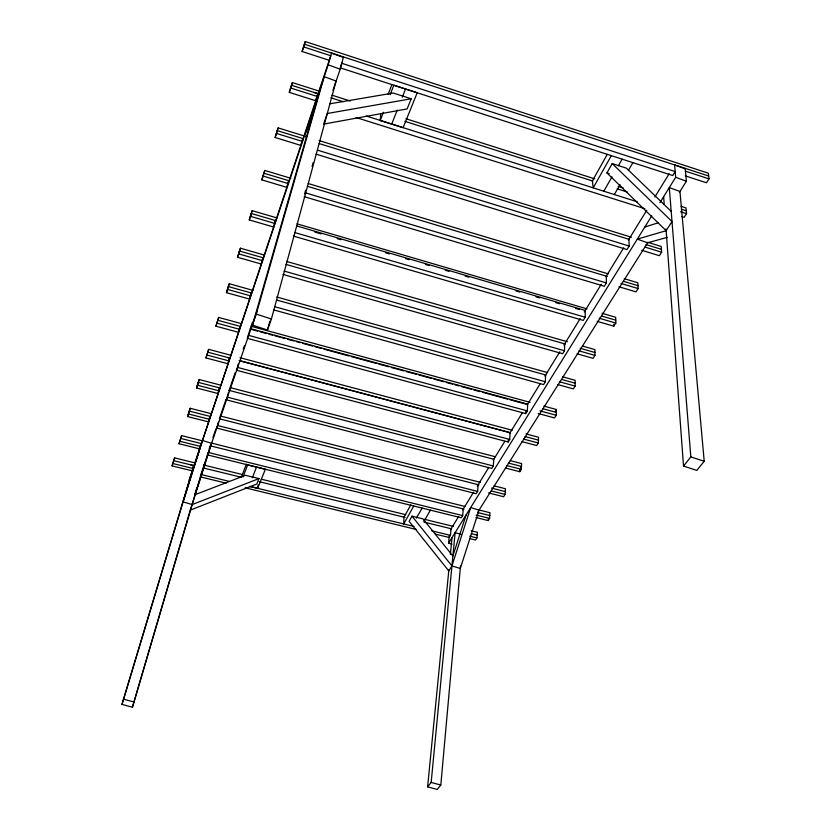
<?xml version="1.0" encoding="UTF-8"?>
<svg xmlns="http://www.w3.org/2000/svg" width="831" height="831" viewBox="0 0 831 831"><rect width="100%" height="100%" fill="white"/><g stroke="black" fill="none" stroke-linecap="round" stroke-linejoin="round"><path stroke-width="1.25" d="M293.395 236.077L583.248 320.402L585.201 317.245L585.211 310.43L296.501 225.866M557.684 384.545L573.297 388.877L575.104 386.093L575.156 380.307L562.67 376.817M282.966 274.438L562.66 353.726L564.509 350.744L564.633 343.941M538.301 413.537L554.526 417.931L556.24 415.282L556.386 409.506L543.879 406.099M273.524 309.859L543.599 384.587L545.344 381.761L545.583 374.958M522.045 441.645L536.691 445.53L538.322 443.006L538.54 437.262L525.992 433.917M249.965 329.71L247.326 338.321L525.701 413.568L527.363 410.878L527.685 404.095L250.287 328.588M525.701 413.568L525.815 411.303M505.425 468.009L519.77 471.717L519.863 469.806M519.77 471.717L521.317 469.328L521.608 463.594L510.317 460.654M237.022 368.31L236.368 370.221L508.146 441.999L508.281 439.734M488.628 492.928L503.607 496.73L505.082 494.445L505.435 488.742L494.133 485.865M508.146 441.999L509.715 439.443L510.12 432.681L239.318 360.571M390.186 94.672L393.801 85.281L417.204 92.771L403.128 127.662L380.245 120.505L380.723 113.733M475.976 517.536L488.192 520.58L488.337 518.679M226.832 397.987L226.209 399.794L491.817 468.424L493.313 465.994L493.801 459.252L229.086 390.383M488.192 520.58L489.604 518.399L490.01 512.727L478.677 509.902M469.608 538.581L475.612 540.046L476.963 537.958L477.42 532.318L471.135 530.77M217.099 426.303L216.507 428.027L476.194 493.707L477.628 491.401L478.178 484.691M448.854 569.921L427.622 786.864L437.231 789.45L440.814 785.035L460.509 565.984M207.293 454.869L461.309 517.806L462.67 515.604L463.283 508.936M427.622 786.864L431.164 782.428L455.139 532.619L460.956 534.406M450.371 554.422L452.022 537.636M452.043 544.222L448.584 543.162L449.374 535.278M435.299 534.115L449.156 537.48L450.464 535.372L451.119 528.734M250.235 486.53L257.683 488.306L258.161 484.909M332.919 90.35L340.191 69.212L343.504 56.955M320.673 87.213L252.447 325.108L267.468 330.021L269.846 321.275M304.593 193.914L305.611 190.164M312.082 166.439L313.11 162.689M267.468 330.021L271.394 319.042L336.119 81.043L324.194 76.691L256.249 314.066L252.447 325.108M303.554 46.879L330.759 55.739L189.198 480.266L328.172 64.808L331.527 53.049L343.38 57.422M314.014 92.428L317.951 93.685L317.162 96.417L290.653 88.003L292.387 82.581L319.53 91.223M228.432 392.616L227.143 397.083L493.313 465.994M238.32 364.009L237.344 367.364L509.715 439.443M218.366 422.106L217.4 425.451L477.628 491.401M191.255 474.096L121.98 704.397L132.441 707.212L190.206 510.411M194.953 494.216L196.781 487.984M132.441 707.212L200.905 474.917M209.1 449.093L210.077 445.769L463.937 509.102M238.913 330.354L238.341 332.255L215.925 326.178L218.688 317.442L241.198 323.581M208.976 419.956L208.404 421.847L187.567 416.56L188.377 413.952L209.267 419.26L210.118 416.414L189.281 411.106L188.46 413.724M218.73 390.643L217.878 393.499L196.531 387.963L199.201 379.538L220.527 385.096M192.844 468.414L172.827 463.521L172.079 465.9L192.054 470.772L193.696 465.589L190.715 464.861M121.98 704.397L193.135 468.497M172.973 463.075L173.721 460.696L193.696 465.589M173.866 460.27L174.614 457.881L194.724 462.825M179.932 440.918L180.711 438.436L201.071 443.515L199.398 448.813L179.029 443.754L179.808 441.271L200.219 446.351M180.826 438.103L181.605 435.621L201.746 440.648M189.364 410.888L190.185 408.281L211.531 413.734M207.771 352.188L229.636 358.005L227.829 363.729L205.963 357.932L208.674 349.352L231.247 355.367M251.149 292.928L249.445 299.035L226.437 292.657L229.263 283.745L252.988 290.372M262.908 257.714L261.163 263.998L237.541 257.288L240.408 248.209L264.123 254.992M275.331 220.516L273.524 226.988L249.269 219.914L252.188 210.669L277.087 217.971M288.637 180.659L286.778 187.339L261.827 179.87L264.809 170.448L290.84 178.281M302.713 138.497L300.791 145.394L275.123 137.499L278.167 127.891L304.198 135.952M317.712 93.602L315.718 100.738L289.281 92.366L292.387 82.581M329.232 60.31L302.11 51.501L305.257 41.55L708.334 173.18L709.02 178.862L706.495 182.768L685.305 175.881M186.082 491.931L199.71 448.823M208.726 451.597L195.108 494.653L245.425 475.311L258.981 478.573L256.789 484.037L190.289 510.12L211.583 443.297L202.504 440.492L183.111 501.851L192.2 504.573L258.981 478.573M240.408 248.209L238.611 253.871L262.284 260.612L263.126 257.776L239.515 251.035M249.269 219.914L251.055 214.284M226.437 292.657L229.263 283.745M237.541 257.288L239.338 251.627M215.925 326.178L218.688 317.442M199.201 379.538L197.394 385.22L218.792 390.778L219.644 387.921L198.297 382.374M205.963 357.932L208.674 349.352M187.567 416.56L190.185 408.281M196.531 387.963L198.339 382.281M172.079 465.9L174.614 457.881M179.029 443.754L181.605 435.621M302.11 51.501L305.257 41.55M289.281 92.366L291.016 86.933M275.123 137.499L278.167 127.891M261.827 179.87L264.809 170.448M252.188 210.669L250.401 216.299L274.729 223.404L275.549 220.579L251.294 213.474M466.066 515.002L452.895 556.032L422.948 518.866L412.02 516.176L409.112 521.307L448.771 570.907L451.939 565.932L470.689 507.554L479.03 510.141L460.291 568.456L451.939 565.932L412.02 516.176M193.509 465.547L192.906 467.957M209.931 416.373L209.256 419.001M218.833 389.687L219.446 387.869M228.483 360.82L229.439 357.943M239.993 326.323L239.193 329.398M212.944 437.501L215.883 428.91M219.675 417.879L225.99 399.493M228.93 390.902L235.246 372.517M243.234 349.217L244.501 345.54M250.391 328.38L252.499 322.251M200.489 475.55L257.049 311.054M241.312 477.347L246.381 464.124M388.16 94.329L391.879 84.637M243.047 476.942L247.659 464.945L265.369 469.245L257.683 488.306M380.245 120.505L383.413 112.289M252.292 477.856L256.53 467.095M391.713 124.089L397.239 110.066M402.308 97.217L405.528 89.031M411.2 98.775L407.138 108.913L323.633 124.099L327.289 113.504L411.2 98.775L393.208 93.041L329.938 103.782M308.997 122.136L314.149 109.972M311.365 119.695L304.333 136.055L306.629 136.866M410.898 504.822L403.98 517.162L403.689 523.946L413.796 506.027M607.284 154.317L592.368 180.929L593.189 187.848L611.346 155.646M612.208 163.582L672.009 221.524L666.15 230.696L606.91 172.91L612.208 163.582L626.397 168.163L671.199 211.375M416.383 518.139L422.138 508.094M603.784 191.203L612.011 176.837M618.347 165.785L622.149 159.147M423.987 521.276L430.458 510.151M614.327 194.537L620.092 184.638M628.423 170.334L632.91 162.637M450.495 529.752L458.65 516.487M462.722 509.85L473.587 492.16M477.233 486.228L488.524 467.832M493.282 460.094L504.822 441.303M509.58 433.564L522.481 412.56M527.238 404.822L540.14 383.808M544.897 376.069L559.834 351.752M563.906 345.114L580.204 318.585M584.276 311.947L601.26 284.306M606.007 276.567L623.666 247.825M628.423 240.086L646.757 210.233M654.901 196.968L669.163 173.752M606.277 276.141L606.391 282.935L604.334 286.269L304.188 196.656M628.911 239.286L629.181 246.049L626.99 249.58L316.06 154.161M448.584 543.162L651.743 215.873M659.949 202.65L675.676 177.304L674.595 164.902L685.191 168.828M478.105 511.605L647.64 242.714M679.478 192.231L686.396 181.251L685.139 168.34M555.243 411.272L556.386 409.506M520.435 468.05L521.463 466.451L508.323 463.033M582.417 346.028L594.903 349.602L594.944 355.398L593.043 358.338L577.057 353.798M597.177 321.337L613.818 326.188L615.823 323.082L615.678 317.286L601.987 313.266M624.226 278.686L637.855 282.789L638.115 288.575L635.995 291.868L618.95 286.757M647.588 242.237L661.227 246.454L661.621 252.209L659.367 255.699L641.636 250.245M681.067 206.348L686.001 207.927L686.541 213.65L684.152 217.348L681.721 216.579M683.518 466.066L690.821 456.905L669.298 187.588L679.945 191.494L704.21 461.298L696.804 470.408L683.518 466.066L666.015 228.92M644.825 227.019L658.131 222.822M666.15 230.696L637.304 239.12L647.588 242.797L667.241 237.354M201.04 477.046L226.229 483.185M245.114 487.787L416.414 529.513M203.782 468.071L241.53 477.326M259.147 481.648L405.081 517.443M423.955 522.065L451.628 528.859M471.187 533.658L477.191 535.133M469.744 536.182L476.963 537.958M201.84 474.698L229.46 481.44M249.56 486.343L414.046 526.48M431.632 530.77L450.464 535.372M203.512 464.986L242.465 474.563M261.308 479.196L405.798 514.711M424.651 519.344L453.549 526.449M208.134 452.417L462.67 515.604M211.812 443.172L464.83 506.432M477.586 512.509L489.812 515.552M476.132 515.043L489.604 518.399M491.329 490.944L505.082 494.445M220.329 415.978L480.308 482.333M219.342 418.772L479.02 484.909M491.536 488.098L505.258 491.588M230.561 387.713L495.255 456.728M506.952 465.589L521.317 469.328M240.034 357.704L512.197 430.24M525.005 436.555L538.426 440.129M239.286 360.654L510.12 432.681M206.867 355.034L228.785 360.851M523.644 439.111L538.322 443.006M216.881 323.134L239.359 329.232L240.201 326.375L217.784 320.278M539.984 410.867L556.24 415.282M248.355 335.298L527.363 410.878M123.757 699.255L134.269 702.091M431.164 782.428L440.814 785.035M251.201 326.303L530.116 402.349M250.121 329.076L257.62 331.122M260.124 331.798L266.377 333.501M268.87 334.176L272.62 335.194M275.123 335.88L285.116 338.601M287.619 339.277L293.873 340.98M296.366 341.655L300.116 342.684M302.619 343.359L312.622 346.08M315.115 346.766L321.368 348.459M323.872 349.145L348.864 355.948M351.368 356.624L376.36 363.427M378.863 364.103L388.866 366.824M391.359 367.51L403.856 370.906M406.359 371.592L416.362 374.303M418.855 374.989L431.362 378.385M433.855 379.071L443.858 381.793M446.361 382.468L452.604 384.171M455.108 384.846L458.857 385.875M461.35 386.55L471.354 389.272M473.857 389.947L480.1 391.65M482.603 392.336L507.606 399.129M510.099 399.815L526.345 404.24M542.591 408.655L556.313 412.384M274.594 306.681L545.344 381.761M276.713 296.999L547.691 372.631M228.359 286.581L251.357 292.99L250.515 295.836L227.455 289.427M276.484 299.991L545.988 375.072M561.922 379.507L575.135 383.184M559.45 381.741L575.104 386.093M284.098 271.072L564.509 350.744M286.591 261.422L567.438 341.749M285.978 264.393L565.309 344.034M580.173 348.282L594.923 352.489M578.927 350.827L594.944 355.398M294.6 232.503L585.201 317.245M296.999 223.819L587.05 308.893M314.856 232.078L321.067 233.906M337.209 238.632L340.939 239.723M385.667 252.811L389.386 253.902M405.538 258.628L409.268 259.719M425.42 264.455L429.139 265.546M445.291 270.272L449.02 271.363M465.173 276.089L468.892 277.18M516.103 291.006L519.832 292.096M535.985 296.823L539.703 297.914M555.856 302.64L559.585 303.731M575.738 308.457L579.456 309.548M601.499 315.998L615.75 320.174M599.151 318.2L615.823 323.082M263.926 173.222L288.866 180.722L288.056 183.526L263.032 176.027M307.335 186.279L607.399 276.484M623.385 281.283L637.99 285.677M621.037 283.444L638.115 288.575M305.507 192.875L606.391 282.935M308.187 183.506L608.115 273.835M317.432 150.131L629.181 246.049M319.073 140.553L631.477 237.251M277.284 130.644L302.951 138.569L302.152 141.343L276.411 133.407M319.249 143.607L629.057 239.328M646.061 244.584L661.424 249.331M645.033 247.098L661.621 252.209M366.232 115.987L637.273 201.808M356.011 117.493L644.866 208.706M331.87 95.15L350.381 101.05M405.902 118.729L594.695 178.842M618.139 186.31L623.073 187.879M291.525 85.281L317.951 93.685M330.852 97.788L343.224 101.714M404.905 121.326L592.815 181.065M617.153 188.803L627.415 192.065M681.42 209.235L686.271 210.773M680.464 211.718L686.541 213.65M606.91 172.91L609.258 173.658M304.406 44.209L708.677 176.016M685.419 171.186L709.02 178.862M256.249 314.066L271.394 319.042M690.821 456.905L704.21 461.298M328.172 64.808L340.191 69.212M675.676 177.304L686.396 181.251M663.637 196.698L664.208 204.436M613.766 324.246L613.818 326.188M341.79 63.291L340.232 67.841L672.736 175.538L675.177 171.57L341.79 63.291"/></g></svg>
